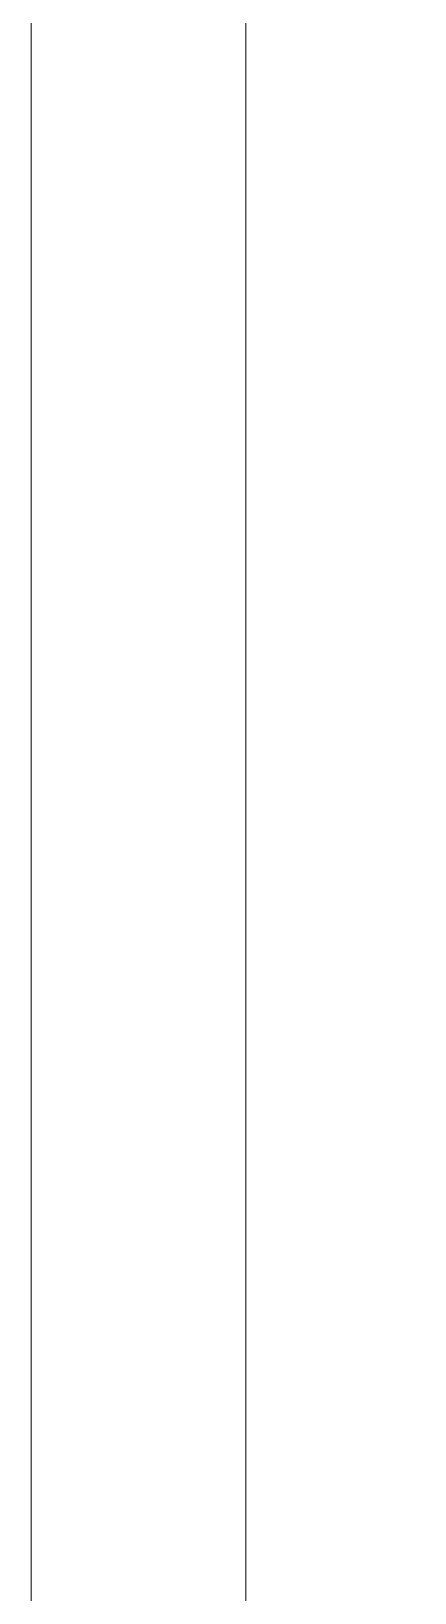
# Model space of a CAD drawing. Header units: inches. Extents: x -4169 to -1846, y 9706 to 12377.
# Drawn here: x -3481.174 to -3480.28, y 10955.931 to 10959.571 of the extents above; entities that cross this region are included whole.
import ezdxf

# ---------------------------------------------------------------- set-up
doc = ezdxf.new("R2010")
doc.units = ezdxf.units.IN
doc.header["$MEASUREMENT"] = 0
doc.layers.add('A-WALL', color=113, linetype='Continuous', lineweight=18)
doc.layers.add('A-WALL-PATT-4', color=111, linetype='Continuous', lineweight=9)

msp = doc.modelspace()

# ---------------------------------------------------------------- hatches: boundary and pattern name
at = {"layer": 'A-WALL-PATT-4'}
h = msp.add_hatch(dxfattribs=at)
h.set_pattern_fill('FP_1', color=256, style=0, pattern_type=2)
h.set_pattern_definition([(0, (0, 0), (20.48, 5.12), [0.845, -14.515, 0.845, -14.515, -81.92]), (0, (0, 0), (20.48, 5.12), [-30.72, 0.845, -29.875, 0.845, -14.515, -35.84]), (0, (0, 0), (20.48, 5.12), [-76.8, 0.845, -9.395, 0.845, -24.755]), (120, (7.68, 2.56), (-14.67405, 15.1762003), [0.845, -14.515, 0.845, -14.515, -81.92]), (120, (7.68, 2.56), (-14.67405, 15.1762003), [-30.72, 0.845, -29.875, 0.845, -14.515, -35.84]), (120, (7.68, 2.56), (-14.67405, 15.1762003), [-76.8, 0.845, -9.395, 0.845, -24.755]), (240, (10.24, 12.8), (-5.80595, -20.2962003), [0.845, -14.515, 0.845, -14.515, -81.92]), (240, (10.24, 12.8), (-5.80595, -20.2962003), [-30.72, 0.845, -29.875, 0.845, -14.515, -35.84]), (240, (10.24, 12.8), (-5.80595, -20.2962003), [-76.8, 0.845, -9.395, 0.845, -24.755])])
h.paths.add_polyline_path([(-3480.6283, 10708.9144), (-3480.0487, 10708.9144), (-3480.0487, 10967.4644), (-3480.6737, 10967.4644), (-3480.6737, 10708.9144)], flags=0)
h = msp.add_hatch(dxfattribs=at)
h.set_pattern_fill('FP_26', color=256, style=0, pattern_type=2)
h.set_pattern_definition([(45, (0, 0), (-6.335677, 6.335677), []), (45, (0, 9.6), (-6.335677, 6.335677), [])])
h.paths.add_polyline_path([(-3481.067, 10709.4144), (-3480.6737, 10709.4144), (-3480.6737, 10966.9644), (-3481.1737, 10966.9644), (-3481.1737, 10709.4144)], flags=0)

# ---------------------------------------------------------------- linework, layer by layer
at = {"layer": 'A-WALL'}
for p, q in [((-3480.6737, 10708.9144), (-3480.6737, 10967.4644)), ((-3481.1737, 10709.4144), (-3481.1737, 10966.9644))]:
    msp.add_line(p, q, dxfattribs=at)

doc.saveas('drawing.dxf')
